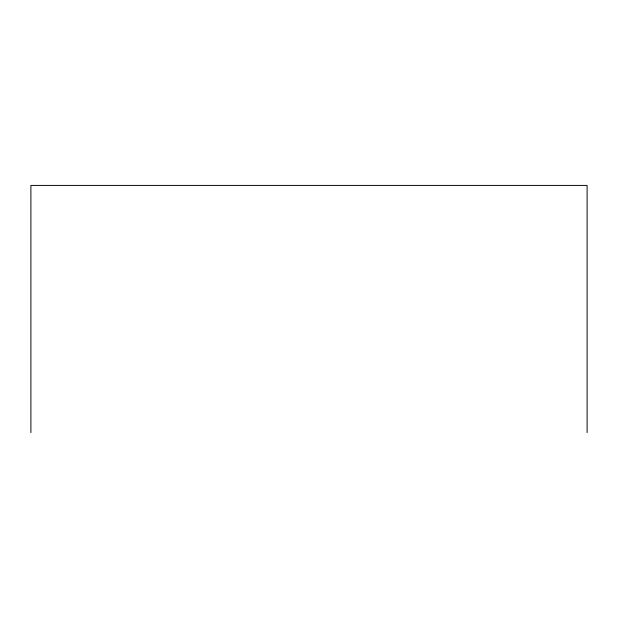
<?xml version="1.0" encoding="UTF-8"?>
<svg xmlns="http://www.w3.org/2000/svg" width="618" height="618" viewBox="0 0 618 618"><rect width="100%" height="100%" fill="white"/><g stroke="black" fill="none" stroke-linecap="round" stroke-linejoin="round"><path stroke-width="0.93" d="M587.1 432.585L587.1 185.415L30.9 185.415L30.9 432.585"/></g></svg>
